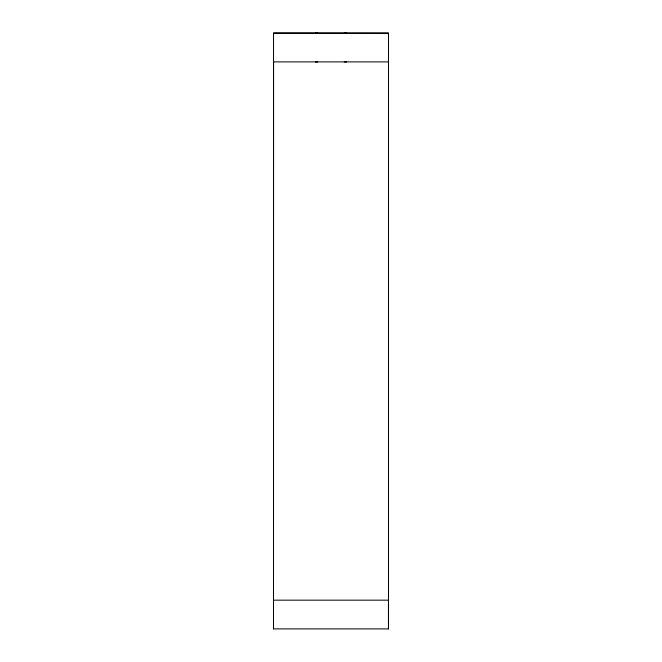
<?xml version="1.0" encoding="UTF-8"?>
<svg xmlns="http://www.w3.org/2000/svg" width="662" height="662" viewBox="0 0 662 662"><rect width="100%" height="100%" fill="white"/><g stroke="black" fill="none" stroke-linecap="round" stroke-linejoin="round"><path stroke-width="0.99" d="M273.505 628.9L273.547 33.1L388.495 33.15L388.495 628.9L273.505 628.9L273.547 61.839M273.547 33.1L388.495 33.15M316.221 33.125L315.7 33.125L317.752 33.125M345.829 33.133L346.35 33.125L344.298 33.125M316.221 61.872L315.691 61.872L317.752 61.872M345.829 61.88L346.35 61.872L344.29 61.872M273.505 61.889L388.495 61.889M273.505 600.161L388.495 600.161L388.486 109.784M388.453 600.161L388.453 628.9"/></g></svg>
